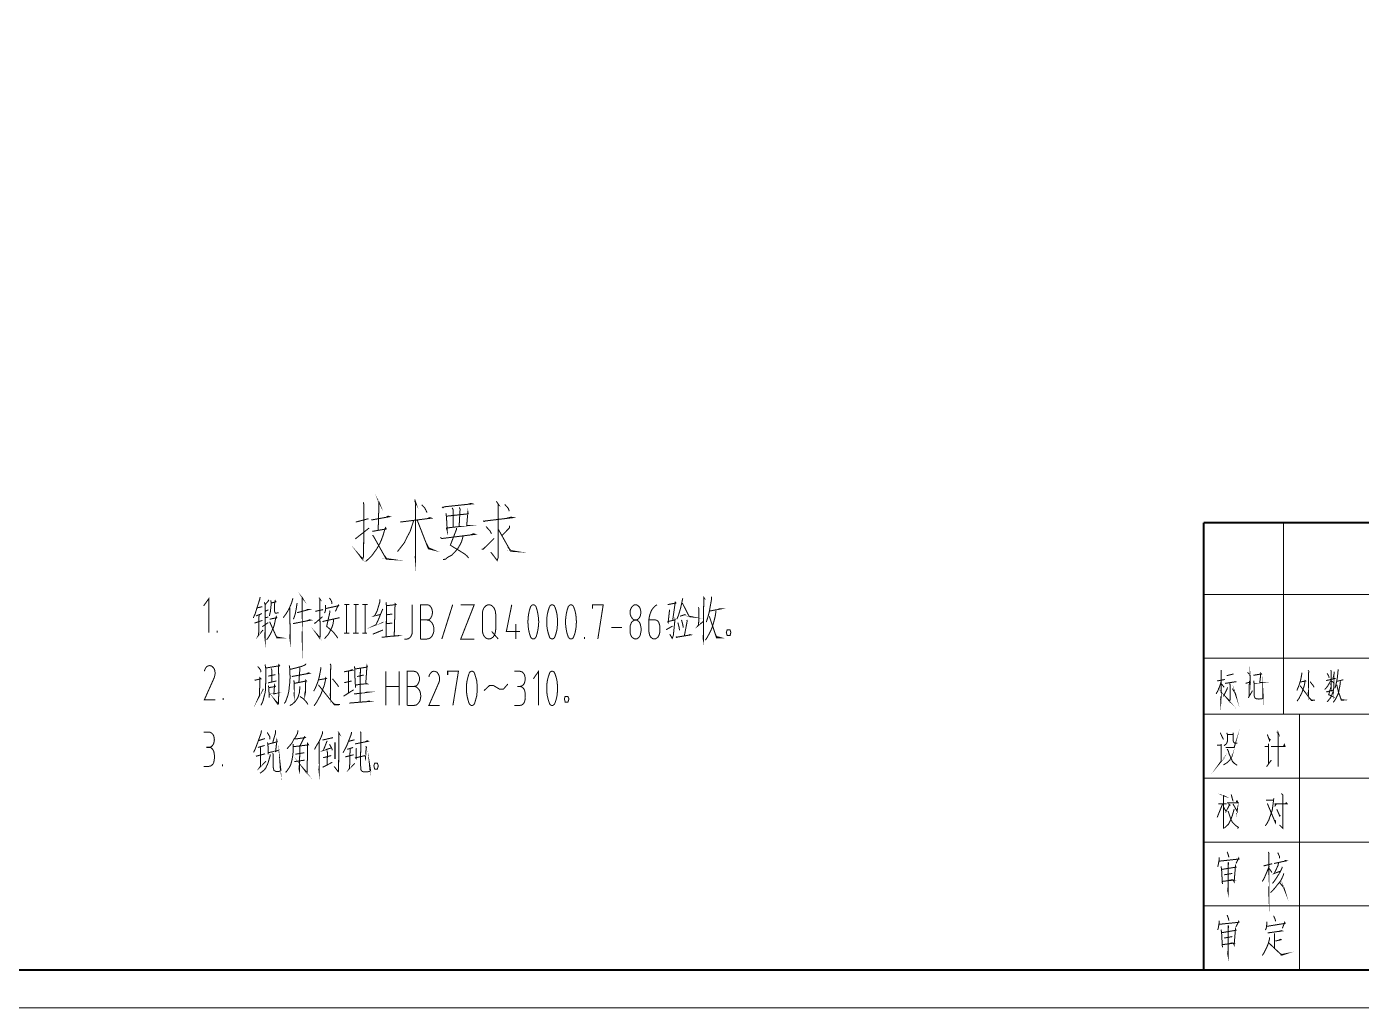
# Model space of a CAD drawing. Header units: millimetres. Extents: x -127 to 1462, y -19 to 409.
# Drawn here: x 71.8 to 246.3, y 0.8 to 129.2 of the extents above; entities that cross this region are included whole.
import ezdxf

# ---------------------------------------------------------------- set-up
doc = ezdxf.new("R2010")
doc.units = ezdxf.units.MM
doc.header["$LTSCALE"] = 0.5
doc.layers.add('P', color=7, linetype='Continuous')

msp = doc.modelspace()

# ---------------------------------------------------------------- linework, layer by layer
at = {"layer": 'P'}
for points, const_width in [([(0.935, 0.882), (418.641, 0.882), (418.641, 296.245), (0.935, 296.245), (0.935, 0.882)], 0.132), ([(25.788, 5.838), (413.685, 5.838), (413.685, 291.289), (25.788, 291.289), (25.788, 5.838)], 0.263), ([(117.757, 67.239), (117.934, 66.904), (117.898, 66.993), (117.793, 63.359)], 0.132), ([(115.852, 66.993), (115.923, 66.657), (115.888, 60.272), (115.852, 59.813), (115.746, 59.496), (115.217, 60.219), (115.746, 59.619)], 0.132), ([(122.537, 67.187), (122.731, 66.834), (122.678, 66.993), (122.678, 59.302), (122.643, 59.743), (122.678, 60.784)], 0.132), ([(123.49, 66.657), (123.86, 66.269), (124.037, 65.952), (124.178, 65.634)], 0.132), ([(126.136, 66.393), (126.277, 66.269), (126.4, 66.393), (130.104, 66.781), (129.928, 66.834), (129.452, 66.71)], 0.132), ([(127.459, 66.269), (127.6, 66.005), (127.6, 63.676)], 0.132), ([(128.411, 66.322), (128.499, 66.075), (128.376, 63.818)], 0.132), ([(133.244, 67.116), (133.597, 66.587), (133.473, 66.657), (133.473, 60.66), (133.473, 60.219), (133.473, 59.743), (133.385, 59.496), (133.35, 59.373), (132.521, 60.466)], 0.132), ([(134.338, 66.71), (134.796, 66.199), (134.938, 65.828)], 0.132), ([(114.864, 64.4), (116.523, 64.841)], 0.132), ([(116.875, 64.664), (119.292, 65.105), (119.08, 65.176), (118.851, 65.035)], 0.132), ([(122.414, 64.541), (121.991, 63.235), (121.938, 63.112), (121.62, 62.53), (121.214, 61.701), (120.756, 61.101), (120.315, 60.537)], 0.132), ([(120.668, 64.4), (124.742, 64.911), (124.548, 64.982), (124.178, 64.841)], 0.132), ([(122.89, 64.664), (124.354, 60.907), (125.13, 60.713), (124.389, 61.031), (124.143, 61.56)], 0.132), ([(126.647, 65.564), (126.718, 65.105), (126.824, 63.235), (126.718, 63.623), (129.558, 63.941), (129.364, 63.941), (129.522, 65.705), (129.558, 65.476), (126.771, 65.176)], 0.132), ([(131.516, 64.594), (131.657, 64.47), (131.78, 64.541), (135.449, 64.982), (135.167, 65.035), (134.62, 64.911)], 0.132), ([(114.794, 62.195), (116.611, 63.623)], 0.132), ([(117.034, 63.183), (118.851, 63.5), (118.745, 63.676), (118.622, 63.306), (118.428, 62.653), (118.216, 62.071), (118.022, 61.63), (117.793, 61.225), (117.581, 60.854), (117.246, 60.413), (116.981, 60.025), (116.646, 59.69), (116.434, 59.496), (116.17, 59.249)], 0.132), ([(125.924, 62.389), (126.083, 62.265), (126.242, 62.265), (130.475, 62.794), (130.246, 62.865), (129.875, 62.724)], 0.132), ([(128.023, 63.623), (128.023, 63.429), (127.229, 61.383), (127.547, 61.172), (128.411, 60.66), (129.099, 60.219), (129.417, 59.955), (129.611, 59.69)], 0.132), ([(131.886, 63.818), (132.415, 63.235), (132.609, 62.865)], 0.132), ([(133.473, 63.5), (135.114, 60.59), (135.925, 60.537), (135.167, 60.66), (134.743, 61.101)], 0.132), ([(134.973, 63.941), (134.938, 63.623), (133.985, 62.653)], 0.132), ([(225.707, 64.311), (413.685, 64.311)], 0.263), ([(225.707, 5.838), (225.707, 64.311)], 0.263), ([(236.132, 39.264), (236.132, 64.311)], 0.132), ([(117.034, 62.653), (117.158, 62.583), (118.851, 59.549), (119.715, 59.496), (118.886, 59.619), (118.622, 60.025)], 0.132), ([(128.887, 62.53), (128.693, 61.824), (128.464, 61.383), (128.182, 60.907), (127.864, 60.537), (127.423, 60.078), (126.912, 59.813), (126.594, 59.549), (126.277, 59.496)], 0.132), ([(131.339, 60.854), (131.516, 60.854), (132.962, 62.265)], 0.132), ([(95.673, 49.918), (95.673, 54.416), (94.968, 53.428)], 0.132), ([(102.358, 54.61), (102.306, 54.293), (101.935, 53.146), (101.723, 52.44), (101.459, 51.858)], 0.132), ([(103.505, 54.24), (103.417, 54.063), (103.011, 53.605), (102.905, 53.922)], 0.132), ([(103.752, 54.151), (103.823, 53.781), (103.752, 53.181), (103.699, 52.67), (103.628, 52.405), (103.576, 52.123)], 0.132), ([(103.805, 53.816), (104.422, 53.975), (104.334, 54.116), (104.246, 53.693), (104.246, 52.758), (104.281, 52.599), (104.352, 52.493), (104.475, 52.493), (104.775, 52.546)], 0.132), ([(106.645, 54.434), (106.468, 53.816), (106.239, 53.269), (105.974, 52.758), (105.728, 52.37), (105.516, 52.088), (105.392, 51.894)], 0.132), ([(107.809, 54.61), (107.915, 54.434), (107.844, 54.522), (107.862, 49.001), (107.844, 49.424), (107.862, 50.094)], 0.132), ([(110.049, 54.522), (110.243, 54.24), (110.155, 54.293), (110.208, 49.495), (110.173, 49.318), (110.155, 49.195), (109.749, 49.777), (110.155, 49.318)], 0.132), ([(111.425, 54.487), (111.654, 54.116), (111.725, 53.922), (111.725, 53.693)], 0.132), ([(118.022, 54.293), (118.022, 54.01), (117.651, 52.758), (117.352, 52.176), (117.263, 52.123), (118.128, 52.317)], 0.132), ([(157.603, 54.434), (157.568, 54.24), (157.339, 53.181), (157.18, 52.634), (157.021, 52.123), (156.88, 51.805), (156.827, 51.7)], 0.132), ([(160.302, 54.663), (160.426, 54.434), (160.355, 54.487), (160.302, 49.001), (160.267, 49.265), (160.302, 49.653)], 0.132), ([(161.378, 54.663), (161.378, 54.328), (161.184, 53.269), (161.078, 52.67), (160.955, 52.176), (160.778, 51.611), (160.69, 51.312)], 0.132), ([(225.707, 54.928), (413.685, 54.928)], 0.132), ([(225.707, 54.928), (413.667, 54.928)], 0.132), ([(102.588, 52.44), (102.535, 52.405), (101.812, 52.123)], 0.132), ([(102.217, 52.282), (102.164, 49.653), (102.112, 49.548), (102.729, 50.288)], 0.132), ([(101.988, 53.181), (102.641, 53.34)], 0.132), ([(103.011, 53.605), (103.011, 49.071), (102.958, 49.548), (103.011, 50.13)], 0.132), ([(103.064, 52.758), (103.434, 52.917)], 0.132), ([(106.239, 53.146), (106.274, 50.377), (106.274, 49.583), (106.274, 49.036), (106.239, 49.318), (106.274, 49.83)], 0.132), ([(107.192, 53.816), (107.086, 53.093), (106.962, 52.44), (106.821, 51.982), (106.715, 51.7)], 0.132), ([(107.192, 52.546), (108.691, 52.952), (108.514, 52.952), (108.268, 52.828)], 0.132), ([(109.555, 52.723), (110.596, 52.952)], 0.132), ([(110.896, 53.552), (110.931, 53.093), (110.878, 52.758), (110.825, 52.599), (110.772, 52.493)], 0.132), ([(110.931, 53.093), (112.642, 53.463), (112.589, 53.552), (112.201, 52.723)], 0.132), ([(111.443, 52.828), (111.478, 52.634), (111.054, 50.747), (111.248, 50.606), (111.443, 50.43), (111.725, 50.2), (112.007, 49.918), (112.201, 49.653), (112.36, 49.459), (112.501, 49.23)], 0.132), ([(113.365, 53.605), (114.018, 53.605)], 0.132), ([(113.665, 49.883), (113.665, 53.605)], 0.132), ([(114.582, 53.605), (115.235, 53.605)], 0.132), ([(114.864, 49.883), (114.864, 53.605)], 0.132), ([(115.711, 53.605), (116.434, 53.605)], 0.132), ([(116.082, 49.883), (116.082, 53.605)], 0.132), ([(118.392, 53.04), (117.828, 51.664), (117.51, 50.976), (117.404, 50.923), (118.445, 51.312)], 0.132), ([(118.816, 53.922), (118.868, 53.499), (118.851, 49.424)], 0.132), ([(118.868, 53.463), (120.121, 53.605), (119.997, 53.728), (119.997, 53.499), (119.892, 49.548)], 0.132), ([(119.627, 52.37), (118.921, 52.282)], 0.132), ([(121.197, 49.107), (121.567, 49.107), (121.726, 49.142), (121.902, 49.248), (122.043, 49.389), (122.149, 49.601), (122.238, 49.848), (122.255, 50.094), (122.255, 53.587)], 0.132), ([(124.178, 51.594), (124.372, 51.611), (124.548, 51.717), (124.689, 51.894), (124.795, 52.088), (124.866, 52.335), (124.883, 52.599), (124.866, 52.846), (124.795, 53.075), (124.689, 53.287), (124.548, 53.446), (124.372, 53.552), (124.178, 53.587), (123.313, 53.587), (123.313, 49.107)], 0.132), ([(126.118, 49.107), (127.529, 53.587)], 0.132), ([(128.588, 53.587), (130.351, 53.587), (128.588, 49.107), (130.351, 49.107)], 0.132), ([(133.156, 52.335), (133.138, 52.617), (133.068, 52.864), (132.962, 53.128), (132.821, 53.305), (132.644, 53.463), (132.468, 53.552), (132.274, 53.587), (132.08, 53.552), (131.886, 53.463), (131.727, 53.305), (131.586, 53.128), (131.48, 52.864), (131.427, 52.617), (131.41, 52.335)], 0.132), ([(131.41, 50.359), (131.41, 52.335)], 0.132), ([(133.156, 52.335), (133.156, 50.359)], 0.132), ([(135.255, 53.587), (134.549, 50.094), (136.313, 50.094)], 0.132), ([(137.724, 53.34), (137.566, 52.864), (137.46, 52.37), (137.389, 51.858), (137.372, 51.347), (137.389, 50.835), (137.46, 50.324), (137.566, 49.83), (137.724, 49.354)], 0.132), ([(138.43, 53.34), (138.324, 53.463), (138.218, 53.552), (138.077, 53.587), (137.936, 53.552), (137.813, 53.463), (137.724, 53.34)], 0.132), ([(138.43, 49.354), (138.571, 49.83), (138.677, 50.324), (138.748, 50.835), (138.783, 51.347), (138.748, 51.858), (138.677, 52.37), (138.571, 52.864), (138.43, 53.34)], 0.132), ([(140.194, 53.34), (140.035, 52.864), (139.912, 52.37), (139.841, 51.858), (139.823, 51.347), (139.841, 50.835), (139.912, 50.324), (140.035, 49.83), (140.194, 49.354)], 0.132), ([(140.882, 53.34), (140.794, 53.463), (140.67, 53.552), (140.529, 53.587), (140.406, 53.552), (140.264, 53.463), (140.194, 53.34)], 0.132), ([(140.882, 49.354), (141.041, 49.83), (141.164, 50.324), (141.217, 50.835), (141.252, 51.347), (141.217, 51.858), (141.164, 52.37), (141.041, 52.864), (140.882, 53.34)], 0.132), ([(142.646, 53.34), (142.487, 52.864), (142.381, 52.37), (142.311, 51.858), (142.275, 51.347), (142.311, 50.835), (142.381, 50.324), (142.487, 49.83), (142.646, 49.354)], 0.132), ([(143.334, 53.34), (143.263, 53.463), (143.122, 53.552), (142.998, 53.587), (142.857, 53.552), (142.752, 53.463), (142.646, 53.34)], 0.132), ([(143.334, 49.354), (143.51, 49.83), (143.616, 50.324), (143.686, 50.835), (143.704, 51.347), (143.686, 51.858), (143.616, 52.37), (143.51, 52.864), (143.334, 53.34)], 0.132), ([(146.509, 49.107), (147.214, 53.587), (145.821, 53.587), (145.821, 53.075)], 0.132), ([(152.153, 52.599), (152.1, 52.846), (152.047, 53.075), (151.941, 53.287), (151.783, 53.446), (151.624, 53.552), (151.43, 53.587), (151.253, 53.552), (151.095, 53.446), (150.936, 53.287), (150.83, 53.075), (150.742, 52.846), (150.724, 52.599), (150.742, 52.335), (150.83, 52.088), (150.936, 51.894), (151.095, 51.717), (151.253, 51.611), (151.43, 51.594), (151.624, 51.611), (151.783, 51.717), (151.941, 51.894), (152.047, 52.088), (152.1, 52.335), (152.153, 52.599)], 0.132), ([(154.234, 53.587), (154.005, 53.428), (153.776, 53.199), (153.582, 52.952), (153.441, 52.652), (153.317, 52.317), (153.229, 51.964), (153.176, 51.594), (153.176, 50.094), (153.229, 49.848), (153.282, 49.601), (153.388, 49.389), (153.547, 49.248), (153.705, 49.142), (153.899, 49.107), (154.076, 49.142), (154.234, 49.248), (154.393, 49.389), (154.499, 49.601), (154.587, 49.848), (154.605, 50.094), (154.605, 50.606), (154.605, 50.835), (154.552, 51.047), (154.481, 51.259), (154.376, 51.435), (154.217, 51.541), (154.058, 51.594), (153.899, 51.594), (153.176, 51.594)], 0.132), ([(155.875, 52.952), (155.875, 52.828), (155.698, 51.259), (155.646, 51.347), (155.857, 51.435), (156.633, 51.611), (156.598, 51.7), (156.422, 50.006), (156.404, 49.653), (156.298, 49.354), (156.228, 49.195), (155.91, 49.742)], 0.132), ([(155.646, 53.605), (156.722, 53.816), (156.633, 53.922), (156.298, 51.611)], 0.132), ([(157.974, 52.317), (157.251, 52.088)], 0.132), ([(157.551, 53.816), (158.468, 52.035), (158.944, 51.982), (158.45, 52.088)], 0.132), ([(159.667, 53.269), (159.72, 53.005), (159.685, 50.976), (159.561, 50.8), (160.338, 51.435)], 0.132), ([(161.925, 52.828), (161.925, 52.546), (161.854, 52.088), (161.696, 51.435), (161.572, 51.029), (161.413, 50.518), (161.202, 50.059), (160.99, 49.653), (160.761, 49.23), (160.637, 49.071), (160.567, 48.948)], 0.132), ([(161.114, 52.758), (162.542, 53.04), (162.384, 53.04), (162.154, 52.952)], 0.132), ([(101.635, 51.188), (102.658, 51.541)], 0.132), ([(102.641, 50.712), (103.417, 51.259)], 0.132), ([(103.417, 51.982), (103.064, 51.894)], 0.132), ([(103.611, 51.7), (104.546, 51.894), (104.475, 52.035), (104.352, 51.611), (104.228, 51.029), (104.105, 50.606), (103.911, 50.2), (103.699, 49.742), (103.505, 49.424), (103.311, 49.142), (103.205, 49.001)], 0.132), ([(103.576, 51.347), (103.628, 51.312), (104.546, 49.265), (105.093, 49.265), (104.546, 49.354), (104.387, 49.583)], 0.132), ([(106.662, 51.118), (108.973, 51.576), (108.814, 51.611), (108.514, 51.488)], 0.132), ([(109.396, 51.188), (109.555, 51.188), (110.525, 52.035)], 0.132), ([(110.508, 51.435), (110.596, 51.382), (110.666, 51.435), (112.748, 51.894), (112.589, 51.858), (112.43, 51.805)], 0.132), ([(111.972, 51.664), (111.901, 51.118), (111.778, 50.712), (111.584, 50.324), (111.425, 49.971), (111.231, 49.653), (110.949, 49.354), (110.772, 49.142)], 0.132), ([(118.921, 51.118), (119.627, 51.188)], 0.132), ([(123.313, 49.107), (124.178, 49.107), (124.372, 49.142), (124.566, 49.23), (124.742, 49.371), (124.883, 49.565), (124.989, 49.83), (125.06, 50.077), (125.077, 50.359), (125.06, 50.624), (124.989, 50.906), (124.883, 51.135), (124.742, 51.329), (124.566, 51.47), (124.372, 51.558), (124.178, 51.594), (123.313, 51.594)], 0.132), ([(135.784, 51.082), (135.784, 49.107)], 0.132), ([(148.273, 50.606), (149.666, 50.606)], 0.132), ([(152.153, 50.606), (152.1, 50.853), (152.047, 51.082), (151.941, 51.312), (151.783, 51.453), (151.624, 51.558), (151.43, 51.594), (151.253, 51.558), (151.095, 51.453), (150.936, 51.312), (150.83, 51.082), (150.742, 50.853), (150.724, 50.606)], 0.132), ([(150.724, 50.094), (150.724, 50.606)], 0.132), ([(152.153, 50.606), (152.153, 50.094)], 0.132), ([(155.434, 50.324), (156.281, 50.8)], 0.132), ([(156.968, 51.259), (157.145, 50.606), (157.18, 50.253)], 0.132), ([(157.445, 51.611), (157.621, 50.976), (157.674, 50.606)], 0.132), ([(158.15, 51.611), (158.186, 51.435), (157.815, 49.495)], 0.132), ([(161.078, 52.088), (162.031, 49.265), (162.631, 49.265), (162.048, 49.424), (161.854, 49.742)], 0.132), ([(96.732, 49.918), (96.732, 50.183)], 0.132), ([(113.312, 49.883), (114.018, 49.883)], 0.132), ([(114.512, 49.883), (115.235, 49.883)], 0.132), ([(115.711, 49.883), (116.311, 49.883)], 0.132), ([(117.087, 49.742), (118.428, 50.288)], 0.132), ([(118.251, 49.354), (118.498, 49.354), (119.398, 49.459), (120.509, 49.548), (120.35, 49.583)], 0.132), ([(120.315, 49.548), (120.086, 49.495)], 0.132), ([(131.41, 50.359), (131.427, 50.077), (131.48, 49.83), (131.586, 49.565), (131.727, 49.371), (131.886, 49.23), (132.08, 49.142), (132.274, 49.107), (132.468, 49.142), (132.644, 49.23), (132.821, 49.371), (132.962, 49.565), (133.068, 49.83), (133.138, 50.077), (133.156, 50.359)], 0.132), ([(132.627, 50.094), (133.491, 49.107)], 0.132), ([(137.724, 49.354), (137.813, 49.23), (137.936, 49.142), (138.077, 49.107), (138.218, 49.142), (138.324, 49.23), (138.43, 49.354)], 0.132), ([(140.194, 49.354), (140.264, 49.23), (140.406, 49.142), (140.529, 49.107), (140.67, 49.142), (140.794, 49.23), (140.882, 49.354)], 0.132), ([(142.646, 49.354), (142.752, 49.23), (142.857, 49.142), (142.998, 49.107), (143.122, 49.142), (143.263, 49.23), (143.334, 49.354)], 0.132), ([(144.762, 49.107), (144.762, 49.354)], 0.132), ([(150.724, 50.094), (150.742, 49.848), (150.83, 49.601), (150.936, 49.389), (151.095, 49.248), (151.253, 49.142), (151.43, 49.107), (151.624, 49.142), (151.783, 49.248), (151.941, 49.389), (152.047, 49.601), (152.1, 49.848), (152.153, 50.094)], 0.132), ([(156.722, 49.424), (156.827, 49.318), (156.88, 49.354), (158.662, 49.653), (158.538, 49.689), (158.397, 49.583)], 0.132), ([(163.795, 50.306), (163.901, 49.971), (163.795, 49.548), (163.424, 49.548), (163.301, 49.971), (163.424, 50.306), (163.795, 50.306)], 0.132), ([(95.762, 45.632), (95.585, 45.597), (95.391, 45.508), (95.25, 45.332), (95.144, 45.12), (95.056, 44.891)], 0.132), ([(96.379, 44.097), (96.432, 44.344), (96.485, 44.609), (96.449, 44.873), (96.397, 45.12), (96.273, 45.332), (96.114, 45.491), (95.956, 45.597), (95.762, 45.632)], 0.132), ([(102.041, 45.508), (102.27, 45.261), (102.429, 45.032), (102.464, 44.768)], 0.132), ([(103.011, 45.773), (103.082, 45.314), (103.117, 45.226), (103.082, 43.145), (103.082, 42.915), (103.064, 42.474), (102.993, 42.016), (102.852, 41.504), (102.729, 40.993), (102.57, 40.64), (102.464, 40.446)], 0.132), ([(103.117, 45.314), (104.898, 45.614), (104.81, 45.738), (104.775, 45.42), (104.81, 41.857), (104.775, 41.504), (104.775, 41.081), (104.775, 40.852), (104.757, 40.675), (104.757, 40.569), (104.669, 40.569), (104.246, 41.187), (104.704, 40.675)], 0.132), ([(103.434, 43.021), (103.505, 42.686), (103.54, 41.451), (103.54, 41.857), (104.281, 41.963), (104.158, 41.928), (104.246, 43.074), (104.334, 42.88), (103.505, 42.757)], 0.132), ([(106.168, 45.649), (106.239, 45.191), (106.274, 44.08), (106.239, 43.392), (106.168, 42.845), (106.116, 42.28), (105.974, 41.698), (105.816, 41.275), (105.692, 40.905), (105.516, 40.675)], 0.132), ([(108.356, 45.879), (108.268, 45.738), (107.844, 45.544), (107.209, 45.367), (106.292, 45.138)], 0.132), ([(107.544, 45.367), (107.544, 45.032), (107.421, 43.392)], 0.132), ([(110.314, 45.42), (110.278, 45.138), (110.102, 44.203), (109.926, 43.568), (109.749, 43.109), (109.555, 42.651), (109.361, 42.28)], 0.132), ([(111.513, 45.879), (111.619, 45.649), (111.584, 45.42), (111.548, 41.593), (111.513, 41.822), (111.584, 42.333)], 0.132), ([(114.688, 45.544), (114.741, 45.191), (114.759, 44.044), (114.829, 42.757), (114.812, 43.074), (115.482, 43.198), (116.311, 43.251), (116.17, 43.303), (116.328, 45.614), (116.381, 45.455), (116.276, 45.42), (114.759, 45.191)], 0.132), ([(225.707, 46.584), (309.245, 46.584)], 0.132), ([(231.44, 44.768), (231.704, 44.485), (231.775, 44.362), (231.775, 44.185), (231.757, 44.432)], 0.132), ([(96.379, 44.097), (95.056, 41.134), (96.485, 41.134)], 0.132), ([(101.635, 43.709), (102.464, 43.903), (102.341, 44.044), (102.27, 41.734), (102.112, 41.363), (102.782, 42.598)], 0.132), ([(103.382, 43.392), (103.487, 43.392), (104.475, 43.621)], 0.132), ([(103.434, 44.256), (104.352, 44.45)], 0.132), ([(103.805, 45.261), (103.911, 44.997), (103.911, 43.533)], 0.132), ([(106.504, 44.203), (108.832, 44.626), (108.708, 44.679), (108.479, 44.591)], 0.132), ([(106.768, 43.709), (106.821, 43.303), (106.821, 41.698), (106.786, 41.928), (106.821, 42.192)], 0.132), ([(106.821, 43.303), (108.409, 43.621), (108.338, 43.709), (108.285, 43.109), (108.285, 42.422), (108.268, 42.016), (108.197, 41.698), (108.197, 41.963), (108.268, 42.245)], 0.132), ([(109.978, 43.762), (111.019, 43.938), (110.931, 44.044), (110.878, 43.621), (110.737, 43.021), (110.596, 42.651), (110.402, 42.139), (110.243, 41.734), (109.978, 41.275), (109.784, 40.905), (109.555, 40.569), (109.396, 40.358)], 0.132), ([(111.795, 43.903), (111.866, 43.85), (112.466, 43.109), (112.624, 42.845)], 0.132), ([(113.312, 44.82), (114.476, 45.032), (114.388, 45.103), (114.159, 44.997), (113.912, 44.909), (113.912, 42.051), (113.277, 41.628), (114.582, 42.474)], 0.132), ([(114.335, 43.621), (113.348, 43.392)], 0.132), ([(115.041, 44.203), (115.905, 44.397)], 0.132), ([(115.464, 45.226), (115.429, 40.799)], 0.132), ([(118.78, 40.428), (118.78, 44.891)], 0.132), ([(120.544, 44.891), (120.544, 40.428)], 0.132), ([(122.467, 42.898), (122.661, 42.951), (122.837, 43.021), (122.978, 43.198), (123.084, 43.409), (123.172, 43.639), (123.19, 43.903), (123.172, 44.15), (123.084, 44.397), (122.978, 44.591), (122.837, 44.768), (122.661, 44.838), (122.467, 44.891), (121.603, 44.891), (121.603, 40.428)], 0.132), ([(125.113, 44.891), (124.919, 44.873), (124.76, 44.768), (124.601, 44.591), (124.478, 44.379), (124.425, 44.15)], 0.132), ([(125.712, 43.374), (125.801, 43.621), (125.818, 43.868), (125.801, 44.133), (125.73, 44.379), (125.624, 44.591), (125.483, 44.768), (125.307, 44.838), (125.113, 44.891)], 0.132), ([(127.564, 40.428), (128.288, 44.891), (126.877, 44.891), (126.877, 44.397)], 0.132), ([(129.681, 44.626), (129.54, 44.168), (129.417, 43.674), (129.346, 43.18), (129.328, 42.651), (129.346, 42.139), (129.417, 41.628), (129.54, 41.134), (129.681, 40.658)], 0.132), ([(130.387, 44.626), (130.298, 44.785), (130.175, 44.873), (130.052, 44.891), (129.893, 44.873), (129.787, 44.785), (129.681, 44.626)], 0.132), ([(130.387, 40.658), (130.528, 41.134), (130.669, 41.628), (130.722, 42.139), (130.739, 42.651), (130.722, 43.18), (130.669, 43.674), (130.528, 44.168), (130.387, 44.626)], 0.132), ([(135.608, 44.891), (136.313, 44.891)], 0.132), ([(136.313, 42.898), (136.507, 42.951), (136.666, 43.021), (136.825, 43.198), (136.931, 43.409), (136.984, 43.639), (137.019, 43.903), (136.984, 44.15), (136.931, 44.397), (136.825, 44.591), (136.666, 44.768), (136.507, 44.838), (136.313, 44.891)], 0.132), ([(138.765, 40.428), (138.765, 44.891), (138.077, 43.903)], 0.132), ([(140.194, 44.626), (140.035, 44.168), (139.912, 43.674), (139.841, 43.18), (139.823, 42.651), (139.841, 42.139), (139.912, 41.628), (140.035, 41.134), (140.194, 40.658)], 0.132), ([(140.882, 44.626), (140.794, 44.785), (140.67, 44.873), (140.529, 44.891), (140.406, 44.873), (140.264, 44.785), (140.194, 44.626)], 0.132), ([(140.882, 40.658), (141.041, 41.134), (141.164, 41.628), (141.217, 42.139), (141.252, 42.651), (141.217, 43.18), (141.164, 43.674), (141.041, 44.168), (140.882, 44.626)], 0.132), ([(228, 43.568), (227.894, 43.18), (227.718, 42.686), (227.524, 42.263), (227.33, 41.928)], 0.132), ([(227.471, 43.621), (228.477, 43.815)], 0.132), ([(228, 45.067), (227.983, 41.504), (227.947, 40.869), (227.93, 41.204), (227.965, 41.593)], 0.132), ([(228.706, 44.309), (229.623, 44.538)], 0.132), ([(231.175, 43.303), (231.775, 43.48), (231.687, 43.568), (231.652, 41.61), (231.546, 41.416), (232.093, 42.351)], 0.132), ([(232.216, 44.362), (233.257, 44.538), (233.186, 44.626), (233.045, 43.409), (233.186, 43.409), (232.304, 43.303)], 0.132), ([(232.269, 43.674), (232.304, 43.18), (232.304, 42.016), (232.322, 41.645), (232.375, 41.487), (232.428, 41.381), (232.551, 41.31), (232.728, 41.275), (232.939, 41.257), (233.504, 41.328), (233.451, 42.228), (233.451, 41.328)], 0.132), ([(238.548, 44.697), (238.531, 44.485), (238.407, 43.815), (238.266, 43.339), (238.16, 43.004), (238.019, 42.668), (237.896, 42.386)], 0.132), ([(238.319, 43.48), (239.042, 43.621), (238.972, 43.674), (238.936, 43.374), (238.848, 42.951), (238.742, 42.668), (238.619, 42.28), (238.513, 41.981), (238.319, 41.645), (238.196, 41.381), (238.019, 41.134), (237.913, 40.975)], 0.132), ([(239.377, 45.032), (239.466, 44.873), (239.43, 44.697), (239.395, 41.892), (239.377, 42.051), (239.43, 42.439)], 0.132), ([(242.358, 43.709), (242.147, 43.339), (241.953, 43.004), (241.741, 42.721), (241.529, 42.492)], 0.132), ([(241.723, 42.175), (242.693, 42.439), (242.711, 42.721), (242.711, 42.598), (242.605, 42.175), (242.447, 41.751), (242.288, 41.416), (242.111, 41.204), (241.953, 40.993), (241.829, 40.905)], 0.132), ([(241.723, 43.674), (242.958, 43.956)], 0.132), ([(241.847, 44.626), (242.058, 44.256), (242.111, 44.027)], 0.132), ([(242.341, 45.067), (242.376, 44.82), (242.376, 42.968), (242.341, 43.198), (242.376, 43.409)], 0.132), ([(242.376, 43.639), (242.658, 43.445), (242.782, 43.286)], 0.132), ([(242.782, 44.82), (242.782, 44.662), (242.605, 43.868)], 0.132), ([(243.593, 43.568), (243.523, 43.004), (243.434, 42.598), (243.381, 42.263), (243.293, 41.945), (243.099, 41.54), (242.958, 41.257), (242.764, 40.975), (242.641, 40.834)], 0.132), ([(243.276, 45.138), (243.276, 44.926), (243.24, 44.556), (243.187, 44.08), (243.099, 43.568), (243.011, 43.18), (242.905, 42.792), (242.888, 42.686)], 0.132), ([(243.117, 43.568), (243.963, 43.78)], 0.132), ([(107.544, 42.915), (107.544, 42.686), (107.491, 42.086), (107.386, 41.734), (107.297, 41.451), (107.139, 41.222), (106.998, 40.993), (106.768, 40.763), (106.539, 40.569), (106.363, 40.481), (106.239, 40.393)], 0.132), ([(109.978, 43.109), (112.078, 40.481), (112.818, 40.534)], 0.132), ([(114.618, 41.928), (114.759, 41.928), (116.381, 42.139), (116.276, 42.139), (116.029, 42.086)], 0.132), ([(118.78, 42.898), (120.544, 42.898)], 0.132), ([(121.603, 40.428), (122.467, 40.428), (122.678, 40.446), (122.855, 40.534), (123.014, 40.675), (123.172, 40.887), (123.278, 41.116), (123.331, 41.381), (123.366, 41.645), (123.331, 41.928), (123.278, 42.192), (123.172, 42.439), (123.014, 42.616), (122.855, 42.774), (122.678, 42.88), (122.467, 42.898), (121.603, 42.898)], 0.132), ([(125.712, 43.374), (124.425, 40.428), (125.818, 40.428)], 0.132), ([(131.639, 42.369), (132.362, 43.039), (132.838, 43.039), (133.668, 42.545), (134.161, 42.545), (134.743, 43.215)], 0.132), ([(136.313, 42.898), (135.978, 42.898)], 0.132), ([(137.019, 41.91), (136.984, 42.157), (136.931, 42.422), (136.825, 42.598), (136.666, 42.774), (136.507, 42.863), (136.313, 42.898)], 0.132), ([(137.019, 41.91), (137.019, 41.416)], 0.132), ([(229.112, 43.303), (229.164, 43.109), (229.164, 41.416), (229.147, 41.028), (229.129, 40.905), (228.688, 41.434), (229.129, 40.975)], 0.132), ([(228.053, 43.233), (228.388, 42.792)], 0.132), ([(228.812, 42.774), (228.794, 42.616), (228.3, 41.61)], 0.132), ([(228.512, 43.303), (229.976, 43.533)], 0.132), ([(229.464, 42.616), (229.87, 41.945), (229.941, 41.663), (229.782, 42.122)], 0.132), ([(238.319, 43.004), (239.783, 41.081), (240.277, 41.099)], 0.132), ([(239.624, 43.533), (240.03, 43.004), (240.153, 42.792)], 0.132), ([(242.323, 42.774), (242.058, 41.822), (242.235, 41.751), (242.394, 41.663), (242.588, 41.593), (242.799, 41.434)], 0.132), ([(243.082, 43.127), (243.117, 43.074), (243.346, 42.122), (243.523, 41.663), (243.664, 41.204), (243.717, 41.099), (244.052, 41.134), (243.717, 41.169), (243.611, 41.381)], 0.132), ([(97.508, 41.134), (97.508, 41.398)], 0.132), ([(107.562, 41.593), (108.038, 41.275), (108.268, 41.028), (108.462, 40.799), (108.62, 40.534)], 0.132), ([(112.783, 40.534), (112.095, 40.569), (111.742, 40.905)], 0.132), ([(114.018, 40.728), (116.734, 40.958), (116.523, 40.993), (116.276, 40.905)], 0.132), ([(129.681, 40.658), (129.787, 40.534), (129.893, 40.446), (130.052, 40.393), (130.175, 40.446), (130.298, 40.534), (130.387, 40.658)], 0.132), ([(136.313, 40.428), (135.608, 40.428)], 0.132), ([(136.313, 40.428), (136.507, 40.446), (136.666, 40.552), (136.825, 40.693), (136.931, 40.905), (136.984, 41.134), (137.019, 41.416)], 0.132), ([(140.194, 40.658), (140.264, 40.534), (140.406, 40.446), (140.529, 40.393), (140.67, 40.446), (140.794, 40.534), (140.882, 40.658)], 0.132), ([(142.593, 41.61), (142.734, 41.275), (142.593, 40.852), (142.24, 40.852), (142.134, 41.275), (142.24, 41.61), (142.593, 41.61)], 0.132), ([(240.259, 41.099), (239.801, 41.134), (239.536, 41.381)], 0.132), ([(309.245, 39.264), (225.707, 39.264)], 0.132), ([(238.231, 5.838), (238.231, 39.264)], 0.132), ([(94.968, 36.936), (95.673, 36.936)], 0.132), ([(95.673, 34.943), (95.867, 34.978), (96.026, 35.066), (96.185, 35.243), (96.291, 35.454), (96.344, 35.683), (96.379, 35.93), (96.344, 36.195), (96.291, 36.442), (96.185, 36.636), (96.026, 36.795), (95.867, 36.901), (95.673, 36.936)], 0.132), ([(102.535, 37.148), (102.482, 36.795), (102.006, 35.472), (101.688, 34.643), (101.494, 34.29)], 0.132), ([(103.276, 36.901), (103.611, 36.354), (103.628, 36.213), (103.628, 35.983)], 0.132), ([(104.352, 37.183), (104.387, 36.865), (103.999, 35.542)], 0.132), ([(107.315, 37.183), (107.244, 36.759), (106.892, 36.124), (106.821, 36.089), (106.504, 35.472), (106.151, 35.066), (105.869, 34.749)], 0.132), ([(110.525, 37.042), (110.508, 36.759), (110.314, 36.248), (110.084, 35.736), (109.784, 35.26), (109.467, 34.678)], 0.132), ([(112.571, 36.989), (112.713, 36.724), (112.642, 36.795), (112.624, 32.332), (112.624, 31.891), (112.571, 31.75), (112.042, 32.438)], 0.132), ([(114.318, 36.953), (114.265, 36.636), (113.912, 35.736), (113.7, 35.19), (113.471, 34.749), (113.206, 34.237)], 0.132), ([(115.464, 36.989), (115.552, 36.865)], 0.132), ([(115.535, 36.901), (115.482, 32.561), (115.535, 32.297), (115.535, 32.015), (115.605, 31.891), (115.711, 31.785), (115.852, 31.75), (116.434, 31.75), (116.628, 31.785), (116.805, 31.856), (116.646, 32.808), (116.734, 31.856)], 0.132), ([(227.877, 36.848), (228.3, 35.966)], 0.132), ([(228.6, 34.925), (229.694, 34.925), (229.764, 35.137), (229.588, 34.484), (229.411, 33.778), (229.129, 33.285), (228.794, 32.949), (228.3, 32.65)], 0.132), ([(228.723, 36.848), (228.829, 36.618), (228.847, 36.16), (228.829, 35.772), (228.706, 35.437), (228.371, 35.137)], 0.132), ([(228.847, 36.618), (229.553, 36.618), (229.553, 36.848), (229.553, 35.807), (229.641, 35.613), (229.764, 35.507), (230.117, 35.507)], 0.132), ([(234.033, 36.618), (234.333, 35.807), (234.403, 35.966), (234.209, 36.107)], 0.132), ([(235.268, 36.989), (235.514, 36.654), (235.444, 36.848), (235.444, 32.403)], 0.132), ([(95.673, 34.943), (95.338, 34.943)], 0.132), ([(96.379, 33.955), (96.344, 34.202), (96.291, 34.449), (96.185, 34.643), (96.026, 34.819), (95.867, 34.925), (95.673, 34.943)], 0.132), ([(102.411, 34.925), (102.411, 32.491), (102.306, 32.332), (103.117, 33.126)], 0.132), ([(102.059, 34.925), (102.958, 35.19)], 0.132), ([(102.217, 35.842), (102.993, 36.089)], 0.132), ([(103.311, 35.578), (103.382, 35.348), (103.417, 34.008), (103.417, 34.237), (104.528, 34.484), (104.387, 34.413), (104.546, 35.842), (104.581, 35.666), (103.382, 35.348)], 0.132), ([(103.999, 34.184), (104.052, 34.043), (104.052, 33.32), (104.052, 32.403), (104.105, 32.173), (104.158, 31.926), (104.281, 31.856), (104.458, 31.785), (104.775, 31.785), (105.004, 31.856), (105.075, 31.926), (104.951, 32.985), (105.022, 31.891)], 0.132), ([(106.662, 35.384), (106.698, 34.96), (106.645, 33.973), (106.504, 33.179), (106.345, 32.632), (106.116, 32.209), (105.869, 31.856), (105.692, 31.662)], 0.132), ([(106.715, 35.031), (108.691, 35.26), (108.567, 35.437), (108.514, 32.173), (108.514, 31.785), (108.479, 31.556), (107.985, 32.209), (108.462, 31.662)], 0.132), ([(106.892, 36.089), (106.998, 36.036), (108.268, 36.213), (108.162, 36.318), (107.544, 35.101), (107.509, 31.856), (107.438, 32.12), (107.509, 32.808)], 0.132), ([(110.084, 35.736), (110.084, 31.697), (110.049, 32.015), (110.084, 32.561)], 0.132), ([(111.125, 35.807), (110.631, 34.555), (110.578, 34.519), (111.672, 34.872)], 0.132), ([(110.508, 35.895), (111.901, 36.213)], 0.132), ([(111.425, 35.348), (111.742, 34.784), (111.795, 34.555)], 0.132), ([(112.148, 35.613), (112.148, 33.426)], 0.132), ([(114.512, 34.925), (113.736, 34.678)], 0.132), ([(113.965, 35.736), (114.706, 35.93)], 0.132), ([(114.759, 35.384), (116.505, 35.736), (116.399, 35.807), (116.099, 35.666)], 0.132), ([(114.9, 34.837), (114.935, 34.749), (114.9, 33.496), (114.829, 33.584), (115.058, 33.62), (116.099, 33.867)], 0.132), ([(116.17, 35.101), (116.276, 34.925), (116.223, 34.837), (116.134, 33.584), (116.099, 33.814)], 0.132), ([(227.436, 35.207), (228, 35.207), (228, 35.366), (228, 33.143), (227.789, 32.844), (228.371, 33.549)], 0.132), ([(233.698, 35.066), (234.174, 35.066), (234.174, 35.437), (234.174, 32.703)], 0.132), ([(234.527, 35.066), (236.343, 35.066), (236.255, 35.313), (236.149, 35.066)], 0.132), ([(95.673, 32.456), (95.867, 32.491), (96.026, 32.597), (96.185, 32.738), (96.291, 32.949), (96.344, 33.196), (96.379, 33.461)], 0.132), ([(96.379, 33.955), (96.379, 33.461)], 0.132), ([(103.011, 34.096), (101.812, 33.778)], 0.132), ([(103.681, 34.043), (103.681, 33.902), (103.434, 33.038), (103.329, 32.72), (103.205, 32.491), (103.082, 32.209), (102.835, 31.926), (102.358, 31.556)], 0.132), ([(106.821, 33.073), (108.197, 33.267)], 0.132), ([(108.144, 34.237), (106.962, 34.043)], 0.132), ([(110.596, 33.584), (111.654, 33.867)], 0.132), ([(111.09, 34.555), (111.16, 34.237), (111.125, 32.667)], 0.132), ([(114.582, 33.973), (113.489, 33.69)], 0.132), ([(114.124, 34.749), (114.053, 32.209), (113.965, 32.068), (114.741, 32.844)], 0.132), ([(228.794, 34.731), (228.935, 34.431), (229.059, 34.025), (229.306, 33.479), (229.482, 33.091), (229.764, 32.808), (230.082, 32.597)], 0.132), ([(233.927, 32.403), (234.562, 33.285)], 0.132), ([(95.673, 32.456), (94.968, 32.456)], 0.132), ([(97.437, 32.456), (97.437, 32.703)], 0.132), ([(110.525, 32.332), (111.795, 32.985)], 0.132), ([(117.687, 32.861), (117.81, 32.526), (117.687, 32.103), (117.334, 32.103), (117.228, 32.526), (117.334, 32.861), (117.687, 32.861)], 0.132), ([(309.245, 30.903), (225.707, 30.903)], 0.132), ([(228.036, 28.698), (228.371, 28.593), (228.3, 28.628), (228.3, 24.289), (228.3, 27.552), (227.612, 27.552), (228.723, 27.552)], 0.132), ([(228.776, 27.693), (230.188, 27.693), (230.064, 27.958), (229.958, 27.799)], 0.132), ([(229.306, 28.787), (229.553, 27.887)], 0.132), ([(229.535, 27.552), (230.064, 26.617), (230.117, 26.846), (230.064, 26.37)], 0.132), ([(234.879, 28.293), (234.756, 27.305), (234.703, 26.917), (234.668, 26.705), (234.562, 26.405), (234.456, 26.07), (234.333, 25.77), (234.227, 25.418), (234.103, 25.224), (233.98, 24.977), (233.768, 24.677)], 0.132), ([(233.874, 28.046), (234.862, 28.046)], 0.132), ([(235.867, 28.893), (236.044, 28.734), (236.044, 24.377), (235.62, 24.783)], 0.132), ([(228.177, 27.517), (227.471, 25.77)], 0.132), ([(228.3, 27.146), (228.6, 26.617)], 0.132), ([(229.694, 26.846), (229.482, 26.106), (229.253, 25.488), (228.953, 24.888), (228.406, 24.377)], 0.132), ([(228.953, 27.552), (229.2, 27.358), (229.094, 27.446), (228.565, 26.405)], 0.132), ([(228.9, 26.617), (229.059, 26.158), (229.235, 25.629), (229.482, 25.118), (229.888, 24.73), (230.258, 24.483)], 0.132), ([(234.033, 27.605), (235.091, 25.083), (235.126, 25.418)], 0.132), ([(235.197, 27.517), (235.056, 27.305), (235.038, 27.552), (236.626, 27.552), (236.502, 27.693), (236.396, 27.517)], 0.132), ([(235.268, 26.846), (235.656, 25.964), (235.726, 26.106)], 0.132), ([(230.311, 24.483), (230.117, 24.342)], 0.132), ([(309.245, 22.56), (225.707, 22.56)], 0.132), ([(228.776, 21.29), (228.935, 20.849), (229.006, 20.549)], 0.132), ([(234.139, 21.255), (234.28, 21.008)], 0.132), ([(234.227, 21.061), (234.227, 15.928), (234.209, 16.316), (234.227, 16.757)], 0.132), ([(235.391, 21.167), (235.603, 20.726), (235.62, 20.549), (235.603, 20.426)], 0.132), ([(227.718, 20.549), (227.718, 20.144), (227.665, 19.844), (227.612, 19.562), (227.542, 19.315)], 0.132), ([(227.718, 20.055), (230.329, 20.338), (230.293, 20.461), (229.941, 19.756)], 0.132), ([(227.983, 19.368), (228.053, 18.979), (228.159, 17.057), (228.141, 17.41), (229.588, 17.586), (229.411, 17.621), (229.094, 17.551)], 0.132), ([(229.588, 17.586), (229.694, 17.374), (229.87, 19.438), (229.941, 19.279), (228.088, 18.979)], 0.132), ([(228.9, 19.932), (228.935, 19.844), (228.918, 15.893), (228.847, 16.263), (228.918, 16.757)], 0.132), ([(234.28, 19.403), (233.998, 18.697), (233.786, 18.203), (233.609, 17.798), (233.38, 17.41)], 0.132), ([(234.668, 19.72), (233.539, 19.438)], 0.132), ([(235.479, 19.808), (235.462, 19.562), (234.968, 18.503), (234.915, 18.45), (235.814, 18.768)], 0.132), ([(234.915, 19.756), (236.538, 20.108), (236.414, 20.144), (236.185, 20.02)], 0.132), ([(235.991, 19.315), (235.938, 19.103), (235.603, 18.45)], 0.132), ([(228.388, 18.274), (229.447, 18.45)], 0.132), ([(234.28, 19.103), (234.633, 18.574)], 0.132), ([(236.185, 18.45), (236.097, 18.15), (235.761, 17.463), (235.391, 17.022), (235.021, 16.545), (234.703, 16.193), (234.438, 15.928)], 0.132), ([(235.567, 18.415), (235.303, 17.992), (235.021, 17.551), (234.703, 17.145)], 0.132), ([(235.62, 17.286), (236.22, 16.545), (236.326, 16.193), (236.149, 16.633)], 0.132), ([(309.245, 14.199), (225.707, 14.199)], 0.132), ([(227.718, 12.277), (227.718, 11.889), (227.665, 11.571), (227.612, 11.271), (227.542, 11.06)], 0.132), ([(227.718, 11.8), (230.329, 12.065), (230.293, 12.188), (229.941, 11.483)], 0.132), ([(228.776, 13.018), (228.935, 12.594), (229.006, 12.277)], 0.132), ([(233.98, 12.153), (233.98, 11.853), (233.927, 11.642), (233.909, 11.395), (233.856, 11.201), (233.786, 11.06)], 0.132), ([(233.98, 11.536), (236.361, 11.924), (236.308, 12.065), (235.991, 11.271)], 0.132), ([(234.844, 12.929), (235.021, 12.541), (235.091, 12.312), (235.091, 12.188)], 0.132), ([(227.983, 11.113), (228.053, 10.707), (228.159, 8.802), (228.141, 9.137), (229.588, 9.331), (229.411, 9.366), (229.094, 9.278)], 0.132), ([(229.588, 9.331), (229.694, 9.102), (229.87, 11.201), (229.941, 11.024), (228.088, 10.707)], 0.132), ([(228.9, 11.677), (228.935, 11.571), (228.918, 7.62), (228.847, 8.026), (228.918, 8.502)], 0.132), ([(234.068, 10.672), (235.938, 10.936), (235.832, 10.971), (235.55, 10.848)], 0.132), ([(234.968, 10.619), (234.985, 10.407), (234.985, 8.555)], 0.132), ([(228.388, 10.001), (229.447, 10.195)], 0.132), ([(234.315, 10.107), (234.315, 9.878), (234.174, 9.331), (233.98, 8.837), (233.768, 8.396), (233.592, 8.061), (233.38, 7.726)], 0.132), ([(234.227, 9.366), (235.92, 7.761), (236.555, 7.973), (235.92, 7.849), (235.708, 7.973)], 0.132), ([(235.091, 9.666), (235.162, 9.631), (235.832, 9.79), (235.761, 9.843), (235.603, 9.754)], 0.132), ([(225.707, 5.838), (413.685, 5.838)], 0.263)]:
    msp.add_lwpolyline(points, dxfattribs=dict(at, const_width=const_width))

doc.saveas('drawing.dxf')
